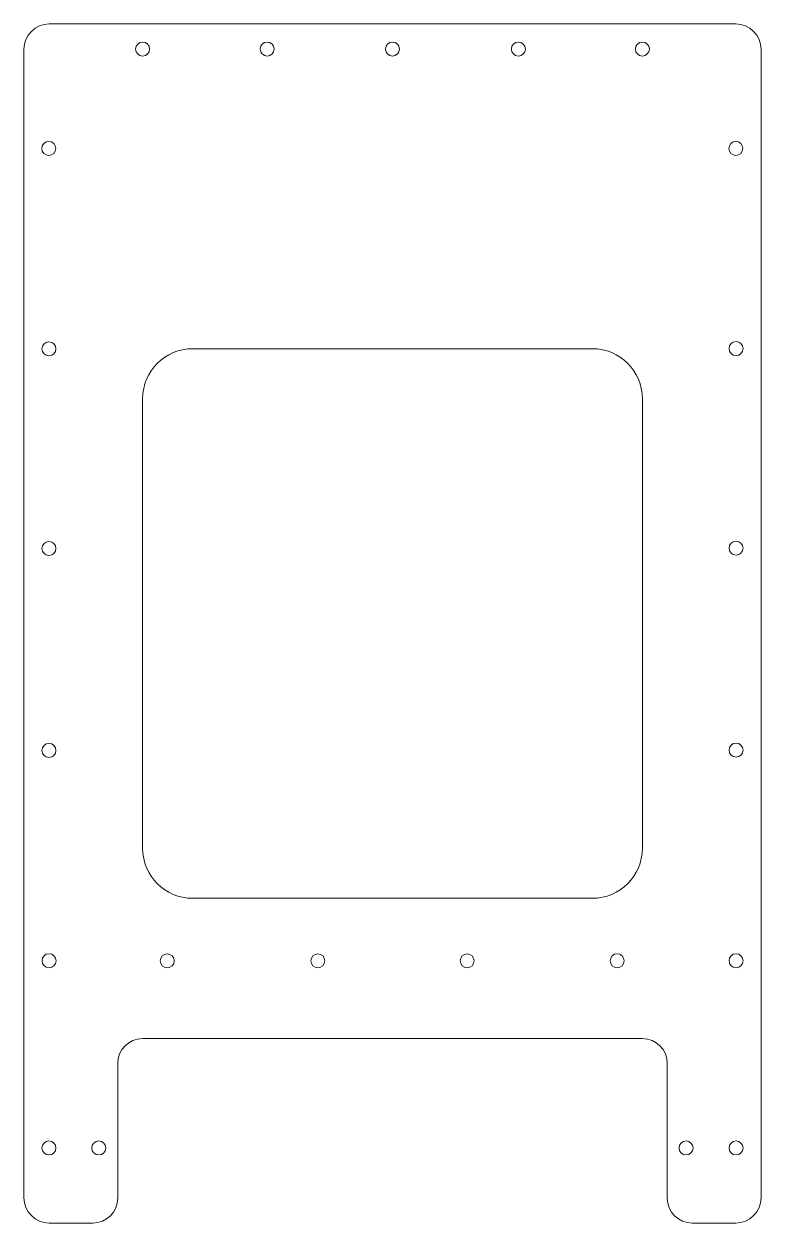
# Model space of a CAD drawing. Header units: inches. Extents: x -7.4 to 7.4, y -24 to 0.
import ezdxf

# ---------------------------------------------------------------- set-up
doc = ezdxf.new("R2010")
doc.units = ezdxf.units.IN
doc.header["$MEASUREMENT"] = 0
doc.layers.add('Layer 1', color=7, linetype='Continuous', lineweight=0)

msp = doc.modelspace()

# ---------------------------------------------------------------- linework, layer by layer
at = {"layer": 'Layer 1'}
for points, knots in [([(6.87, 0), (6.87, 0), (-6.87, 0), (-6.87, 0), (-7.149, 0), (-7.375, -0.226), (-7.375, -0.505), (-7.375, -0.505), (-7.375, -23.495), (-7.375, -23.495), (-7.375, -23.774), (-7.149, -24), (-6.87, -24), (-6.87, -24), (-6, -24), (-6, -24), (-5.724, -24), (-5.5, -23.776), (-5.5, -23.5), (-5.5, -23.5), (-5.5, -20.808), (-5.5, -20.808), (-5.5, -20.532), (-5.276, -20.307), (-4.999, -20.307), (-4.999, -20.307), (4.999, -20.307), (4.999, -20.307), (5.276, -20.307), (5.5, -20.532), (5.5, -20.808), (5.5, -20.808), (5.5, -23.5), (5.5, -23.5), (5.5, -23.776), (5.724, -24), (6, -24), (6, -24), (6.87, -24), (6.87, -24), (7.149, -24), (7.375, -23.774), (7.375, -23.495), (7.375, -23.495), (7.375, -0.505), (7.375, -0.505), (7.375, -0.226), (7.149, 0), (6.87, 0)], [0, 0, 0, 0, 1, 1, 1, 2, 2, 2, 3, 3, 3, 4, 4, 4, 5, 5, 5, 6, 6, 6, 7, 7, 7, 8, 8, 8, 9, 9, 9, 10, 10, 10, 11, 11, 11, 12, 12, 12, 13, 13, 13, 14, 14, 14, 15, 15, 15, 16, 16, 16, 16]), ([(-5.14, -0.501), (-5.14, -0.424), (-5.077, -0.361), (-5, -0.361), (-4.923, -0.361), (-4.86, -0.424), (-4.86, -0.501), (-4.86, -0.579), (-4.923, -0.641), (-5, -0.641), (-5.077, -0.641), (-5.14, -0.579), (-5.14, -0.501)], [0, 0, 0, 0, 1, 1, 1, 2, 2, 2, 3, 3, 3, 4, 4, 4, 4]), ([(-2.508, -0.361), (-2.431, -0.361), (-2.368, -0.424), (-2.368, -0.501), (-2.368, -0.579), (-2.431, -0.641), (-2.508, -0.641), (-2.586, -0.641), (-2.648, -0.579), (-2.648, -0.501), (-2.648, -0.424), (-2.586, -0.361), (-2.508, -0.361)], [0, 0, 0, 0, 1, 1, 1, 2, 2, 2, 3, 3, 3, 4, 4, 4, 4]), ([(0, -0.361), (0.077, -0.361), (0.14, -0.424), (0.14, -0.501), (0.14, -0.579), (0.077, -0.641), (0, -0.641), (-0.077, -0.641), (-0.14, -0.579), (-0.14, -0.501), (-0.14, -0.424), (-0.077, -0.361), (0, -0.361)], [0, 0, 0, 0, 1, 1, 1, 2, 2, 2, 3, 3, 3, 4, 4, 4, 4]), ([(2.519, -0.361), (2.596, -0.361), (2.659, -0.424), (2.659, -0.501), (2.659, -0.579), (2.596, -0.641), (2.519, -0.641), (2.442, -0.641), (2.379, -0.579), (2.379, -0.501), (2.379, -0.424), (2.442, -0.361), (2.519, -0.361)], [0, 0, 0, 0, 1, 1, 1, 2, 2, 2, 3, 3, 3, 4, 4, 4, 4]), ([(5, -0.641), (4.923, -0.641), (4.86, -0.579), (4.86, -0.501), (4.86, -0.424), (4.923, -0.361), (5, -0.361), (5.077, -0.361), (5.14, -0.424), (5.14, -0.501), (5.14, -0.579), (5.077, -0.641), (5, -0.641)], [0, 0, 0, 0, 1, 1, 1, 2, 2, 2, 3, 3, 3, 4, 4, 4, 4]), ([(-6.879, -2.351), (-6.801, -2.351), (-6.739, -2.414), (-6.739, -2.491), (-6.739, -2.569), (-6.801, -2.631), (-6.879, -2.631), (-6.956, -2.631), (-7.019, -2.569), (-7.019, -2.491), (-7.019, -2.414), (-6.956, -2.351), (-6.879, -2.351)], [0, 0, 0, 0, 1, 1, 1, 2, 2, 2, 3, 3, 3, 4, 4, 4, 4]), ([(6.87, -2.351), (6.947, -2.351), (7.01, -2.414), (7.01, -2.491), (7.01, -2.569), (6.947, -2.631), (6.87, -2.631), (6.793, -2.631), (6.73, -2.569), (6.73, -2.491), (6.73, -2.414), (6.793, -2.351), (6.87, -2.351)], [0, 0, 0, 0, 1, 1, 1, 2, 2, 2, 3, 3, 3, 4, 4, 4, 4]), ([(-6.875, -6.643), (-6.952, -6.643), (-7.015, -6.581), (-7.015, -6.503), (-7.015, -6.426), (-6.952, -6.363), (-6.875, -6.363), (-6.798, -6.363), (-6.735, -6.426), (-6.735, -6.503), (-6.735, -6.581), (-6.798, -6.643), (-6.875, -6.643)], [0, 0, 0, 0, 1, 1, 1, 2, 2, 2, 3, 3, 3, 4, 4, 4, 4]), ([(6.875, -6.637), (6.798, -6.637), (6.735, -6.574), (6.735, -6.497), (6.735, -6.419), (6.798, -6.357), (6.875, -6.357), (6.952, -6.357), (7.015, -6.419), (7.015, -6.497), (7.015, -6.574), (6.952, -6.637), (6.875, -6.637)], [0, 0, 0, 0, 1, 1, 1, 2, 2, 2, 3, 3, 3, 4, 4, 4, 4]), ([(5, -16.499), (5, -17.052), (4.552, -17.5), (3.999, -17.5), (3.999, -17.5), (-3.999, -17.5), (-3.999, -17.5), (-4.552, -17.5), (-5, -17.052), (-5, -16.499), (-5, -16.499), (-5, -7.501), (-5, -7.501), (-5, -6.948), (-4.552, -6.5), (-3.999, -6.5), (-3.999, -6.5), (3.999, -6.5), (3.999, -6.5), (4.552, -6.5), (5, -6.948), (5, -7.501), (5, -7.501), (5, -16.499), (5, -16.499)], [0, 0, 0, 0, 1, 1, 1, 2, 2, 2, 3, 3, 3, 4, 4, 4, 5, 5, 5, 6, 6, 6, 7, 7, 7, 8, 8, 8, 8]), ([(-6.875, -10.639), (-6.952, -10.639), (-7.015, -10.577), (-7.015, -10.499), (-7.015, -10.422), (-6.952, -10.359), (-6.875, -10.359), (-6.798, -10.359), (-6.735, -10.422), (-6.735, -10.499), (-6.735, -10.577), (-6.798, -10.639), (-6.875, -10.639)], [0, 0, 0, 0, 1, 1, 1, 2, 2, 2, 3, 3, 3, 4, 4, 4, 4]), ([(6.875, -10.632), (6.798, -10.632), (6.735, -10.57), (6.735, -10.492), (6.735, -10.415), (6.798, -10.352), (6.875, -10.352), (6.952, -10.352), (7.015, -10.415), (7.015, -10.492), (7.015, -10.57), (6.952, -10.632), (6.875, -10.632)], [0, 0, 0, 0, 1, 1, 1, 2, 2, 2, 3, 3, 3, 4, 4, 4, 4]), ([(6.875, -14.674), (6.798, -14.674), (6.735, -14.611), (6.735, -14.534), (6.735, -14.456), (6.798, -14.394), (6.875, -14.394), (6.952, -14.394), (7.015, -14.456), (7.015, -14.534), (7.015, -14.611), (6.952, -14.674), (6.875, -14.674)], [0, 0, 0, 0, 1, 1, 1, 2, 2, 2, 3, 3, 3, 4, 4, 4, 4]), ([(-6.735, -14.54), (-6.735, -14.618), (-6.798, -14.68), (-6.875, -14.68), (-6.952, -14.68), (-7.015, -14.618), (-7.015, -14.54), (-7.015, -14.463), (-6.952, -14.4), (-6.875, -14.4), (-6.798, -14.4), (-6.735, -14.463), (-6.735, -14.54)], [0, 0, 0, 0, 1, 1, 1, 2, 2, 2, 3, 3, 3, 4, 4, 4, 4]), ([(-6.874, -18.89), (-6.951, -18.89), (-7.014, -18.827), (-7.014, -18.75), (-7.014, -18.673), (-6.951, -18.61), (-6.874, -18.61), (-6.797, -18.61), (-6.734, -18.673), (-6.734, -18.75), (-6.734, -18.827), (-6.797, -18.89), (-6.874, -18.89)], [0, 0, 0, 0, 1, 1, 1, 2, 2, 2, 3, 3, 3, 4, 4, 4, 4]), ([(-4.508, -18.891), (-4.586, -18.891), (-4.648, -18.828), (-4.648, -18.751), (-4.648, -18.674), (-4.586, -18.611), (-4.508, -18.611), (-4.431, -18.611), (-4.368, -18.674), (-4.368, -18.751), (-4.368, -18.828), (-4.431, -18.891), (-4.508, -18.891)], [0, 0, 0, 0, 1, 1, 1, 2, 2, 2, 3, 3, 3, 4, 4, 4, 4]), ([(-1.495, -18.891), (-1.572, -18.891), (-1.635, -18.828), (-1.635, -18.751), (-1.635, -18.674), (-1.572, -18.611), (-1.495, -18.611), (-1.417, -18.611), (-1.355, -18.674), (-1.355, -18.751), (-1.355, -18.828), (-1.417, -18.891), (-1.495, -18.891)], [0, 0, 0, 0, 1, 1, 1, 2, 2, 2, 3, 3, 3, 4, 4, 4, 4]), ([(1.495, -18.891), (1.418, -18.891), (1.355, -18.828), (1.355, -18.751), (1.355, -18.674), (1.418, -18.611), (1.495, -18.611), (1.573, -18.611), (1.635, -18.674), (1.635, -18.751), (1.635, -18.828), (1.573, -18.891), (1.495, -18.891)], [0, 0, 0, 0, 1, 1, 1, 2, 2, 2, 3, 3, 3, 4, 4, 4, 4]), ([(4.497, -18.89), (4.42, -18.89), (4.357, -18.827), (4.357, -18.75), (4.357, -18.673), (4.42, -18.61), (4.497, -18.61), (4.574, -18.61), (4.637, -18.673), (4.637, -18.75), (4.637, -18.827), (4.574, -18.89), (4.497, -18.89)], [0, 0, 0, 0, 1, 1, 1, 2, 2, 2, 3, 3, 3, 4, 4, 4, 4]), ([(6.875, -18.89), (6.798, -18.89), (6.735, -18.827), (6.735, -18.75), (6.735, -18.673), (6.798, -18.61), (6.875, -18.61), (6.952, -18.61), (7.015, -18.673), (7.015, -18.75), (7.015, -18.827), (6.952, -18.89), (6.875, -18.89)], [0, 0, 0, 0, 1, 1, 1, 2, 2, 2, 3, 3, 3, 4, 4, 4, 4]), ([(-6.875, -22.638), (-6.952, -22.638), (-7.015, -22.575), (-7.015, -22.498), (-7.015, -22.421), (-6.952, -22.358), (-6.875, -22.358), (-6.798, -22.358), (-6.735, -22.421), (-6.735, -22.498), (-6.735, -22.575), (-6.798, -22.638), (-6.875, -22.638)], [0, 0, 0, 0, 1, 1, 1, 2, 2, 2, 3, 3, 3, 4, 4, 4, 4]), ([(-5.879, -22.638), (-5.956, -22.638), (-6.019, -22.575), (-6.019, -22.498), (-6.019, -22.421), (-5.956, -22.358), (-5.879, -22.358), (-5.801, -22.358), (-5.739, -22.421), (-5.739, -22.498), (-5.739, -22.575), (-5.801, -22.638), (-5.879, -22.638)], [0, 0, 0, 0, 1, 1, 1, 2, 2, 2, 3, 3, 3, 4, 4, 4, 4]), ([(5.874, -22.638), (5.797, -22.638), (5.734, -22.575), (5.734, -22.498), (5.734, -22.421), (5.797, -22.358), (5.874, -22.358), (5.951, -22.358), (6.014, -22.421), (6.014, -22.498), (6.014, -22.575), (5.951, -22.638), (5.874, -22.638)], [0, 0, 0, 0, 1, 1, 1, 2, 2, 2, 3, 3, 3, 4, 4, 4, 4]), ([(6.875, -22.638), (6.798, -22.638), (6.735, -22.575), (6.735, -22.498), (6.735, -22.421), (6.798, -22.358), (6.875, -22.358), (6.952, -22.358), (7.015, -22.421), (7.015, -22.498), (7.015, -22.575), (6.952, -22.638), (6.875, -22.638)], [0, 0, 0, 0, 1, 1, 1, 2, 2, 2, 3, 3, 3, 4, 4, 4, 4])]:
    msp.add_open_spline(points, degree=3, knots=knots, dxfattribs=at)

doc.saveas('drawing.dxf')
